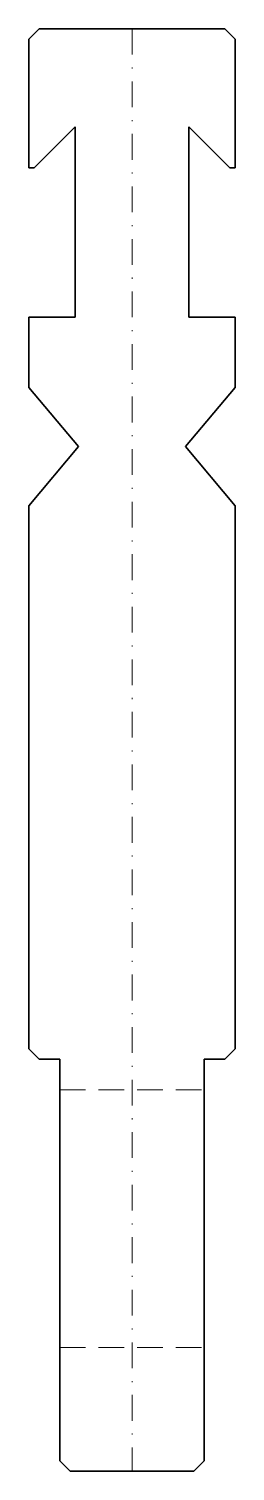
# Model space of a CAD drawing. Header units: millimetres. Extents: x -10 to 10, y 0 to 140.
import ezdxf

# ---------------------------------------------------------------- set-up
doc = ezdxf.new("R2010")
doc.units = ezdxf.units.MM
doc.header["$LTSCALE"] = 5
for name, pattern in [('AUSGEZOGEN', [0]), ('DASHDOT', [1, 0.5, -0.25, 0, -0.25]), ('DASHED', [0.75, 0.5, -0.25])]:
    doc.linetypes.add(name, pattern=pattern)
doc.layers.add('2', color=7, linetype='Continuous')

msp = doc.modelspace()

# ---------------------------------------------------------------- linework, layer by layer
at = {"layer": '2', "color": 7, "linetype": 'AUSGEZOGEN', "lineweight": 35}
for p, q in [((-9, 140), (-10, 139)), ((9, 140), (-9, 140)), ((10, 139), (9, 140)), ((-10, 139), (-10, 126.5)), ((10, 126.5), (10, 139)), ((-9.5, 126.5), (-5.5, 130.5)), ((-5.5, 130.5), (-5.5, 112)), ((5.5, 112), (5.5, 130.5)), ((5.5, 130.5), (9.5, 126.5)), ((-10, 126.5), (-9.5, 126.5)), ((9.5, 126.5), (10, 126.5)), ((-5.5, 112), (-10, 112)), ((-10, 112), (-10, 105.2)), ((10, 112), (5.5, 112)), ((10, 105.2), (10, 112)), ((-10, 105.2), (-5.18, 99.45)), ((5.18, 99.45), (10, 105.2)), ((-5.18, 99.45), (-10, 93.7)), ((10, 93.7), (5.18, 99.45)), ((-10, 93.7), (-10, 41)), ((10, 41), (10, 93.7)), ((-10, 41), (-9, 40)), ((9, 40), (10, 41)), ((-9, 40), (-7, 40)), ((-7, 40), (-7, 1)), ((7, 1), (7, 40)), ((7, 40), (9, 40)), ((-7, 1), (-6, 0)), ((-6, 0), (6, 0)), ((6, 0), (7, 1))]:
    msp.add_line(p, q, dxfattribs=at)
at = {"layer": '2', "color": 7, "linetype": 'DASHDOT', "lineweight": 18}
msp.add_line((0, 140), (0, 0), dxfattribs=at)
at = {"layer": '2', "color": 7, "linetype": 'DASHED', "lineweight": 18}
for p, q in [((-7, 37), (7, 37)), ((-7, 12), (7, 12))]:
    msp.add_line(p, q, dxfattribs=at)

doc.saveas('drawing.dxf')
